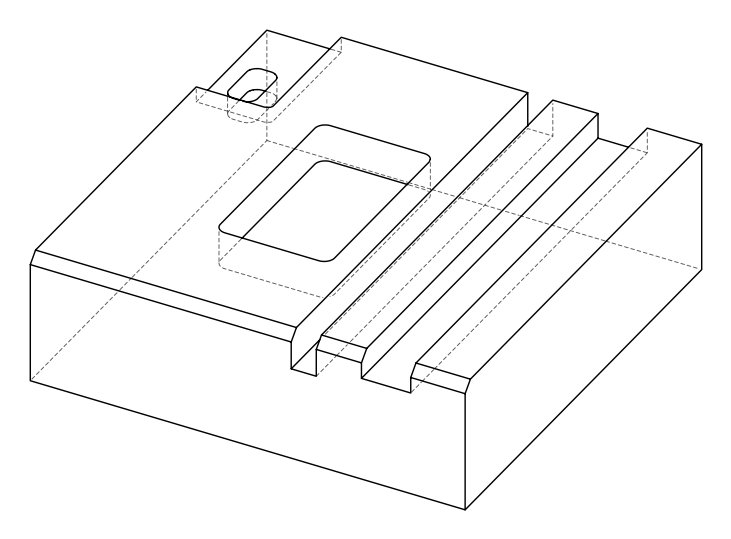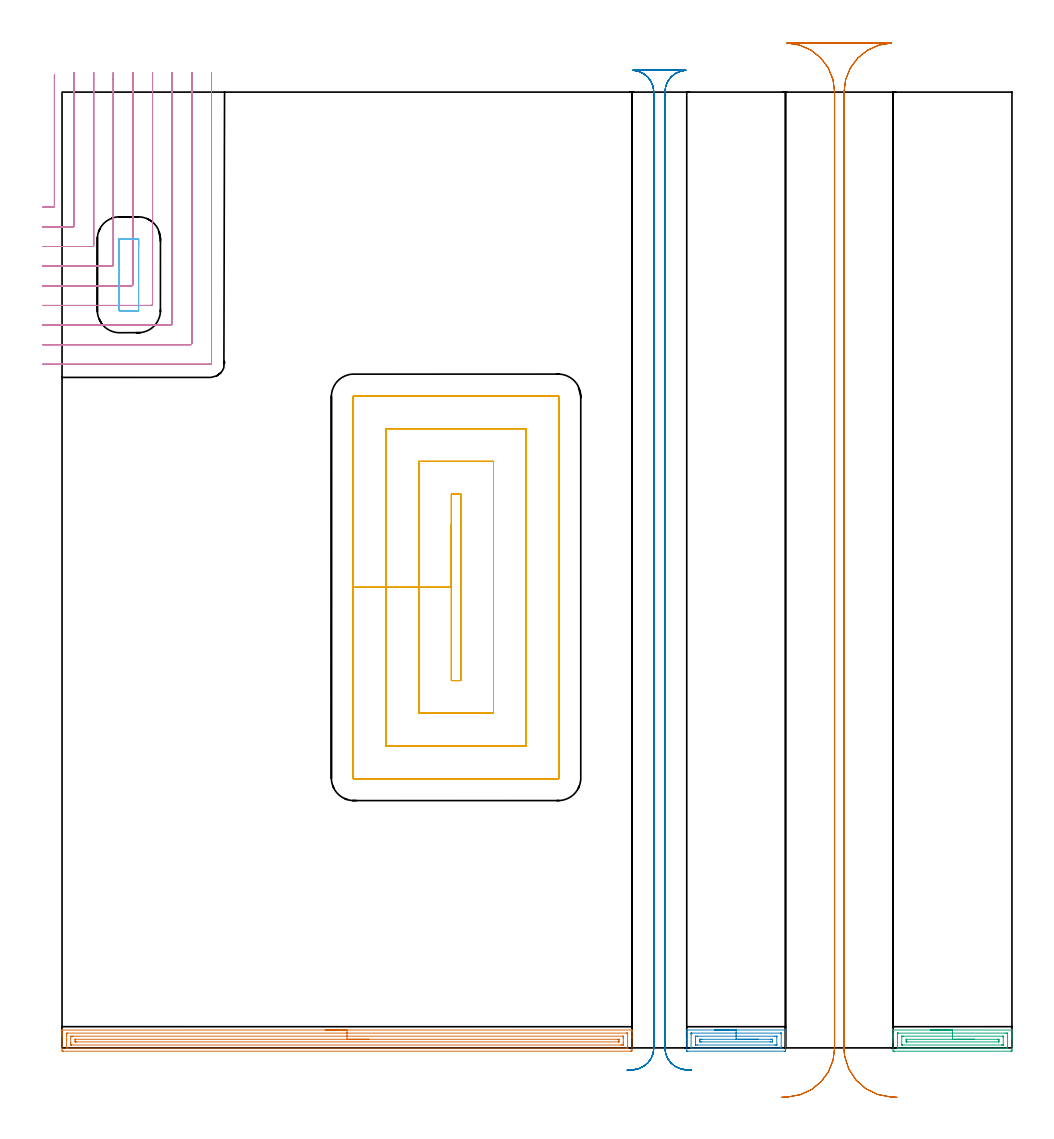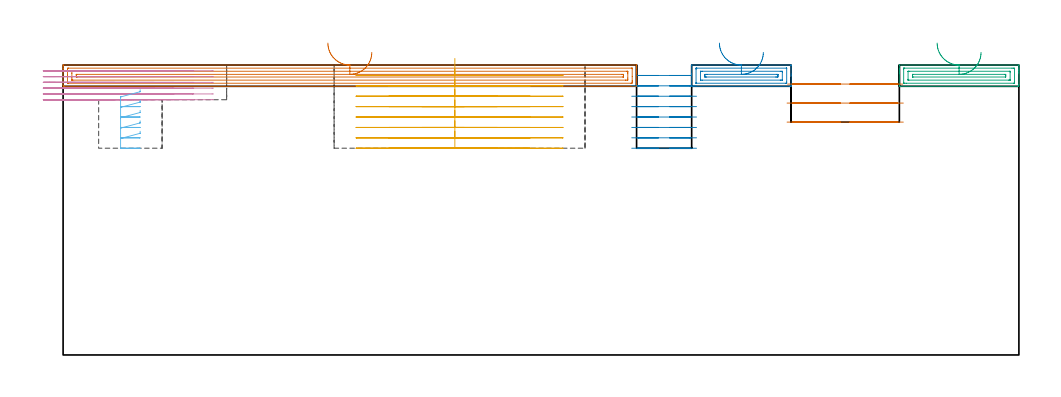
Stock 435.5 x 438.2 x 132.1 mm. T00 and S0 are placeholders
(PLAN: 8 operations, 4 tool changes, 77.2 min)
(1 AREA_MILL | FG_CHAMFER_SURFACE | UGT0205_001 | 8.57 min | 12564 mm3)
(2 AREA_MILL_1 | FG_CHAMFER_SURFACE_1 | UGT0205_001 | 1.65 min | 2674 mm3)
(3 AREA_MILL_2 | FG_CHAMFER_SURFACE_2 | UGT0205_001 | 1.95 min | 2835 mm3)
(4 MILL_CORNER_NOTCH_RECTANGULAR | CORNER_NOTCH_RECTANGULAR | NXT0201_011 | Follow Part, ap 3, ae 75% | 16.43 min | 153833 mm3)
(5 MILL_RECTANGULAR_POCKET | POCKET_RECTANGULAR_STRAIGHT | UGT0201_094 | Follow Part, ap 5, ae 75% | 24.74 min | 843587 mm3)
(6 MILL_RECTANGULAR_POCKET_1 | POCKET_RECTANGULAR_STRAIGHT_1 | UGT0201_094 | Follow Part, ap 5, ae 75% | 1.46 min | 31931 mm3)
(7 MILL_RECTANGULAR_SLOT | SLOT_RECTANGULAR | UGT0201_009 | Follow Part, ap 11.25, ae 75% | 6.83 min | 561234 mm3)
(8 MILL_RECTANGULAR_SLOT_1 | SLOT_RECTANGULAR_1 | UGT0201_094 | Follow Part, ap 5, ae 75% | 15.59 min | 416281 mm3)
(TOOL UGT0205_001 | Chamfer Mill 20 x 3 x 45 deg. | D20 FL50 Z2)
(TOOL NXT0201_011 | ENDMILL 12mm [2P460-1200-NA 1630] | D12 FL38 Z6)
(TOOL UGT0201_094 | End mill 20 mm | D20 FL38 Z4)
(TOOL UGT0201_009 | End Mill 45 mm | D45 FL63 Z6)
(OP 1 AREA_MILL)
G17 G21 G94 G90
T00 M6
G54
G17 G0 G90 X120.65 Y8.2 S1061 M3
G43 Z142.1 H0
G94 G1 X120.688 Z141.228 F250.
X120.802 Z140.363
X120.991 Z139.512
X121.253 Z138.68
X121.587 Z137.874
X121.99 Z137.1
X122.458 Z136.364
X122.99 Z135.672
X123.579 Z135.029
X124.222 Z134.44
X124.914 Z133.908
X125.65 Z133.44
X126.424 Z133.037
X127.23 Z132.703
X128.062 Z132.441
X128.914 Z132.252
X129.778 Z132.138
X130.65 Z132.1
X261.124
X261.294 Y8.199 Z132.09
X261.296 Y8.198 Z132.089
X261.3 Y7.85 Z131.75
Y7.566 Z131.466
Y6.874 Z130.769
Y5.647 Z129.544
Y5.112 Z129.006
Y4.498 Z128.394
Y-0.787 Z123.11
X261.297 Y-1.055 Z122.842
X261.29 Y-1.492 Z122.406
X261.125 Y-1.496 Z122.402
X260.678 Y-1.5 Z122.4
X0.622
X0.175 Y-1.496 Z122.402
X0.01 Y-1.492 Z122.406
X0. Y-1.055 Z122.842
Y5.112 Z129.006
Y5.647 Z129.544
Y5.993 Z129.889
Y6.528 Z130.424
Y6.874 Z130.769
Y7.566 Z131.466
Y7.85 Z131.75
X0.004 Y8.198 Z132.089
X0.006 Y8.199 Z132.09
X0.175 Y8.2 Z132.1
X130.65
Y6.786 Z130.686
X258.89 Y6.785 Z130.685
X258.981
X259.265 Y6.779 Z130.679
X259.291 Y6.777 Z130.677
X259.294 Y6.755 Z130.655
X259.298 Y6.722 Z130.622
X259.299 Y6.689 Z130.589
X259.3 Y6.47 Z130.37
Y2.946 Z126.846
Y1.184 Z125.084
X259.298 Y0.707 Z124.607
X259.295 Y0.308 Z124.208
X259.283 Y-0.079 Z123.821
X258.89 Y-0.084 Z123.816
X258.8 Y-0.085 Z123.815
X2.41
X2.319
X2.035 Y-0.079 Z123.821
X2.009 Y-0.077 Z123.823
X2.006 Y-0.055 Z123.845
X2.002 Y-0.022 Z123.878
X2.001 Y0.011 Z123.911
X2. Y0.23 Z124.13
Y3.754 Z127.654
Y5.516 Z129.416
X2.002 Y5.993 Z129.893
X2.005 Y6.392 Z130.292
X2.017 Y6.779 Z130.679
X2.41 Y6.784 Z130.684
X2.5 Y6.785 Z130.685
X130.65 Y6.786 Z130.686
Y5.372 Z129.272
X256.84 Y5.371 Z129.271
X257.103 Y5.37 Z129.27
X257.191 Y5.368 Z129.268
X257.259 Y5.365 Z129.265
X257.29 Y5.357 Z129.257
X257.293 Y5.306 Z129.206
X257.297 Y5.112 Z129.012
X257.3 Y4.918 Z128.818
Y4.231 Z128.131
Y2.275 Z126.175
X257.298 Y1.588 Z125.488
X257.296 Y1.398 Z125.298
X257.29 Y1.336 Z125.236
X257.234 Y1.334 Z125.234
X257.103 Y1.331 Z125.231
X256.472 Y1.329 Z125.229
X256.209 Y1.328 Z125.228
X4.46 Y1.329 Z125.229
X4.197 Y1.33 Z125.23
X4.109 Y1.332 Z125.232
X4.041 Y1.335 Z125.235
X4.01 Y1.343 Z125.243
X4.007 Y1.394 Z125.294
X4.003 Y1.588 Z125.488
X4. Y1.782 Z125.682
Y2.469 Z126.369
Y4.425 Z128.325
X4.002 Y5.112 Z129.012
X4.004 Y5.302 Z129.202
X4.01 Y5.364 Z129.264
X4.066 Y5.366 Z129.266
X4.197 Y5.369 Z129.269
X4.828 Y5.371 Z129.271
X5.091 Y5.372 Z129.272
X130.65
Y3.957 Z127.857
X254.7
X255.164 Y3.955 Z127.855
X255.266 Y3.952 Z127.852
X255.283 Y3.951 Z127.851
X255.29 Y3.939 Z127.839
X255.294 Y3.889 Z127.789
X255.298 Y3.784 Z127.684
X255.3 Y3.366 Z127.266
X255.299 Y2.917 Z126.817
X255.297 Y2.809 Z126.709
X255.292 Y2.756 Z126.656
X255.289 Y2.749 Z126.649
X255.278 Y2.747 Z126.647
X255.243 Y2.745 Z126.645
X255.038 Y2.743 Z126.643
X6.6
X6.136 Y2.745 Z126.645
X6.034 Y2.748 Z126.648
X6.017 Y2.749 Z126.649
X6.01 Y2.761 Z126.661
X6.006 Y2.811 Z126.711
X6.002 Y2.916 Z126.816
X6. Y3.334 Z127.234
X6.001 Y3.783 Z127.683
X6.003 Y3.891 Z127.791
X6.008 Y3.944 Z127.844
X6.011 Y3.95 Z127.85
X6.022 Y3.953 Z127.853
X6.057 Y3.955 Z127.855
X6.262 Y3.957 Z127.857
X130.65
X131.522 Z127.895
X132.386 Z128.009
X133.238 Z128.198
X134.07 Z128.46
X134.876 Z128.794
X135.65 Z129.197
X136.386 Z129.666
X137.078 Z130.197
X137.721 Z130.786
X138.31 Z131.429
X138.842 Z132.122
X139.31 Z132.857
X139.713 Z133.631
X140.047 Z134.437
X140.309 Z135.269
X140.498 Z136.121
X140.612 Z136.986
X140.65 Z137.857
G0 Z142.1
M5
M2
(OP 2 AREA_MILL_1)
G17 G21 G94 G90
T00 M6
G54
G17 G0 G90 X299.05 Y8.2 S1061 M3
G43 Z142.1 H0
G94 G1 X299.088 Z141.228 F250.
X299.202 Z140.363
X299.391 Z139.512
X299.653 Z138.68
X299.987 Z137.874
X300.39 Z137.1
X300.858 Z136.364
X301.39 Z135.672
X301.979 Z135.029
X302.622 Z134.44
X303.314 Z133.908
X304.05 Z133.44
X304.824 Z133.037
X305.63 Z132.703
X306.462 Z132.441
X307.314 Z132.252
X308.178 Z132.138
X309.05 Z132.1
X331.633
X331.69 Y8.195 Z132.093
X331.7 Y8.066 Z131.964
Y4.098 Z127.996
Y3.353 Z127.247
Y-0.681 Z123.215
X331.697 Y-1.055 Z122.841
X331.692 Y-1.491 Z122.405
X331.631 Y-1.494 Z122.403
X331.19 Y-1.5 Z122.4
X286.91
X286.465 Y-1.494 Z122.402
X286.41 Y-1.491 Z122.405
X286.4 Y-1.429 Z122.467
Y3.35 Z127.244
Y4.098 Z127.996
Y4.231 Z128.129
X286.401 Y8.068 Z131.966
X286.41 Y8.195 Z132.093
X286.467 Y8.2 Z132.1
X309.05
Y6.786 Z130.686
X329.508 Y6.785 Z130.685
X329.623 Y6.782 Z130.682
X329.677 Y6.779 Z130.679
X329.691 Y6.773 Z130.673
X329.694 Y6.758 Z130.658
X329.698 Y6.715 Z130.615
X329.7 Y6.595 Z130.495
Y0.428 Z124.328
X329.696 Y0.148 Z124.048
X329.69 Y-0.038 Z123.862
X329.684 Y-0.08 Z123.82
X329.667 Y-0.082 Z123.818
X329.618 Y-0.084 Z123.816
X329.419 Y-0.086 Z123.814
X329.33
X288.592 Y-0.085 Z123.815
X288.477 Y-0.082 Z123.818
X288.423 Y-0.079 Z123.821
X288.409 Y-0.073 Z123.827
X288.406 Y-0.058 Z123.842
X288.402 Y-0.015 Z123.885
X288.4 Y0.105 Z124.005
Y6.272 Z130.172
X288.404 Y6.552 Z130.452
X288.41 Y6.738 Z130.638
X288.416 Y6.78 Z130.68
X288.433 Y6.782 Z130.682
X288.482 Y6.784 Z130.684
X288.681 Y6.786 Z130.686
X288.77
X309.05
Y5.372 Z129.272
X326.762 Y5.371 Z129.271
X327.389 Y5.37 Z129.27
X327.648 Y5.367 Z129.267
X327.676 Y5.365 Z129.265
X327.69 Y5.267 Z129.167
X327.697 Y5.164 Z129.064
X327.699 Y5.112 Z129.012
X327.7 Y5.06 Z128.96
Y1.536 Z125.436
X327.699 Y1.484 Z125.384
X327.692 Y1.381 Z125.281
X327.687 Y1.334 Z125.234
X327.679 Y1.332 Z125.232
X327.648 Y1.33 Z125.23
X327.023 Y1.329 Z125.229
X326.762 Y1.328 Z125.228
X291.338 Y1.329 Z125.229
X290.711 Y1.33 Z125.23
X290.452 Y1.333 Z125.233
X290.424 Y1.335 Z125.235
X290.41 Y1.433 Z125.333
X290.403 Y1.536 Z125.436
X290.401 Y1.588 Z125.488
X290.4 Y1.64 Z125.54
Y5.164 Z129.064
X290.401 Y5.216 Z129.116
X290.408 Y5.319 Z129.219
X290.413 Y5.366 Z129.266
X290.421 Y5.368 Z129.268
X290.452 Y5.37 Z129.27
X291.077 Y5.371 Z129.271
X291.338 Y5.372 Z129.272
X309.05
Y3.957 Z127.857
X324.991
X325.268 Y3.955 Z127.855
X325.655 Y3.95 Z127.85
X325.69 Y3.945 Z127.845
X325.694 Y3.89 Z127.79
X325.698 Y3.768 Z127.668
X325.7 Y3.526 Z127.426
X325.699 Y3.35 Z127.25
X325.695 Y2.997 Z126.897
X325.69 Y2.822 Z126.722
X325.68 Y2.749 Z126.649
X325.597 Y2.747 Z126.647
X324.991 Y2.743 Z126.643
X324.716
X293.109
X292.832 Y2.744 Z126.644
X292.445 Y2.75 Z126.65
X292.41 Y2.755 Z126.655
X292.406 Y2.81 Z126.71
X292.402 Y2.931 Z126.831
X292.4 Y3.174 Z127.074
X292.401 Y3.35 Z127.25
X292.405 Y3.703 Z127.603
X292.41 Y3.878 Z127.778
X292.42 Y3.951 Z127.851
X292.503 Y3.953 Z127.853
X293.109 Y3.957 Z127.857
X293.384
X309.05
X309.922 Z127.895
X310.786 Z128.009
X311.638 Z128.198
X312.47 Z128.46
X313.276 Z128.794
X314.05 Z129.197
X314.786 Z129.666
X315.478 Z130.197
X316.121 Z130.786
X316.71 Z131.429
X317.242 Z132.122
X317.71 Z132.857
X318.113 Z133.631
X318.447 Z134.437
X318.709 Z135.269
X318.898 Z136.121
X319.012 Z136.986
X319.05 Z137.857
G0 Z142.1
M5
M2
(OP 3 AREA_MILL_2)
G17 G21 G94 G90
T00 M6
G54
G17 G0 G90 X398.25 Y8.2 S1061 M3
G43 Z142.1 H0
G94 G1 X398.288 Z141.228 F250.
X398.402 Z140.363
X398.591 Z139.512
X398.853 Z138.68
X399.187 Z137.874
X399.59 Z137.1
X400.058 Z136.364
X400.59 Z135.672
X401.179 Z135.029
X401.822 Z134.44
X402.514 Z133.908
X403.25 Z133.44
X404.024 Z133.037
X404.83 Z132.703
X405.662 Z132.441
X406.514 Z132.252
X407.378 Z132.138
X408.25 Z132.1
X435.38
X435.49 Y8.194 Z132.092
X435.5 Y7.961 Z131.859
Y7.281 Z131.18
Y6.467 Z130.366
Y5.993 Z129.889
Y5.756 Z129.653
Y5.112 Z129.009
Y4.875 Z128.772
Y4.231 Z128.125
Y-0.733 Z123.164
X435.497 Y-1.055 Z122.842
X435.491 Y-1.491 Z122.405
X435.38 Y-1.495 Z122.403
X434.936 Y-1.5 Z122.4
X381.564
X381.121 Y-1.495 Z122.403
X381.009 Y-1.491 Z122.405
X381. Y-1.055 Z122.842
Y4.231 Z128.125
Y4.875 Z128.772
Y5.112 Z129.009
Y5.756 Z129.653
Y5.993 Z129.889
Y6.467 Z130.366
X381.001 Y7.962 Z131.861
X381.01 Y8.194 Z132.092
X381.12 Y8.2 Z132.1
X408.25
Y6.786 Z130.686
X432.356
X433.157 Y6.784 Z130.684
X433.249 Y6.783 Z130.683
X433.49 Y6.772 Z130.672
X433.494 Y6.7 Z130.6
X433.499 Y6.535 Z130.435
Y0.368 Z124.268
X433.493 Y0.027 Z123.927
X433.49 Y-0.068 Z123.832
X433.476 Y-0.079 Z123.821
X433.456 Y-0.082 Z123.818
X433.357 Y-0.084 Z123.816
X433.157 Y-0.086 Z123.814
X433.068
X384.144
X383.343 Y-0.084 Z123.816
X383.251 Y-0.083 Z123.817
X383.01 Y-0.072 Z123.828
X383.006 Y0. Z123.9
X383.001 Y0.165 Z124.065
Y6.332 Z130.232
X383.007 Y6.673 Z130.573
X383.01 Y6.768 Z130.668
X383.024 Y6.779 Z130.679
X383.044 Y6.782 Z130.682
X383.143 Y6.784 Z130.684
X383.343 Y6.786 Z130.686
X383.433
X408.25
Y5.372 Z129.272
X431.116 Y5.371 Z129.271
X431.378 Y5.37 Z129.27
X431.464 Y5.367 Z129.267
X431.487 Y5.365 Z129.265
X431.493 Y5.314 Z129.214
X431.497 Y5.233 Z129.133
X431.5 Y5.112 Z129.012
Y4.991 Z128.891
X431.498 Y1.468 Z125.368
X431.49 Y1.347 Z125.247
X431.484 Y1.334 Z125.234
X431.475 Y1.332 Z125.232
X431.443 Y1.329 Z125.229
X431.378
X430.75 Y1.328 Z125.228
X385.384 Y1.329 Z125.229
X385.123 Y1.33 Z125.23
X385.036 Y1.333 Z125.233
X385.013 Y1.335 Z125.235
X385.007 Y1.386 Z125.286
X385.003 Y1.467 Z125.367
X385.001 Y1.588 Z125.488
X385. Y1.709 Z125.609
X385.002 Y5.232 Z129.132
X385.01 Y5.353 Z129.253
X385.016 Y5.366 Z129.266
X385.025 Y5.368 Z129.268
X385.057 Y5.371 Z129.271
X385.123
X385.75 Y5.372 Z129.272
X408.25
Y3.957 Z127.857
X428.985
X429.414 Y3.955 Z127.855
X429.459 Y3.954 Z127.854
X429.484 Y3.951 Z127.851
X429.49 Y3.925 Z127.825
X429.495 Y3.766 Z127.666
X429.5 Y3.448 Z127.348
Y3.35 Z127.25
X429.495 Y2.958 Z126.858
X429.49 Y2.764 Z126.664
X429.486 Y2.749 Z126.649
X429.463 Y2.747 Z126.647
X429.41 Y2.744 Z126.644
X429.322 Y2.743 Z126.643
X387.515
X387.086 Y2.745 Z126.645
X387.041 Y2.746 Z126.646
X387.016 Y2.749 Z126.649
X387.01 Y2.775 Z126.675
X387.005 Y2.934 Z126.834
X387. Y3.252 Z127.152
Y3.35 Z127.25
X387.005 Y3.742 Z127.642
X387.01 Y3.936 Z127.836
X387.014 Y3.951 Z127.851
X387.037 Y3.953 Z127.853
X387.09 Y3.956 Z127.856
X387.178 Y3.957 Z127.857
X408.25
X409.122 Z127.895
X409.986 Z128.009
X410.838 Z128.198
X411.67 Z128.46
X412.476 Z128.794
X413.25 Z129.197
X413.986 Z129.666
X414.678 Z130.197
X415.321 Z130.786
X415.91 Z131.429
X416.442 Z132.122
X416.91 Z132.857
X417.313 Z133.631
X417.647 Z134.437
X417.909 Z135.269
X418.098 Z136.121
X418.212 Z136.986
X418.25 Z137.857
G0 Z142.1
M5
M2
(OP 4 MILL_CORNER_NOTCH_RECTANGULAR)
G17 G21 G94 G90
T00 M6
G54
G17 G0 G90 X-9. Y385.4 S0 M3
G43 Z142.1 H1
Z129.467
G94 G1 X-6. F250.
X-4.094 F500.
G3 X-3.5 Y385.994 R0.6
G1 Y443.073
Y446.073 F250.
G0 Z142.1
X-9. Y376.4
Z129.467
G1 X-6.
X4.906 F500.
G3 X5.5 Y376.994 R0.6
G1 Y444.2
Y447.2 F250.
G0 Z142.1
X-9. Y367.4
Z129.467
G1 X-6.
X13.905 F500.
G3 X14.5 Y367.995 R0.6
G1 Y444.2
Y447.2 F250.
G0 Z142.1
X-9. Y358.4
Z129.467
G1 X-6.
X22.905 F500.
G3 X23.5 Y358.995 R0.6
G1 Y444.2
Y447.2 F250.
G0 Z142.1
X-9. Y349.4
Z129.467
G1 X-6.
X31.905 F500.
G3 X32.5 Y349.995 R0.6
G1 Y444.2
Y447.2 F250.
G0 Z142.1
X-9. Y340.4
Z129.467
G1 X-6.
X40.904 F500.
G3 X41.5 Y340.996 R0.6
G1 Y444.2
Y447.2 F250.
G0 Z142.1
X-9. Y331.4
Z129.467
G1 X-6.
X49.904 F500.
G3 X50.5 Y331.996 R0.6
G1 Y444.2
Y447.2 F250.
G0 Z142.1
X-9. Y322.4
Z129.467
G1 X-6.
X58.904 F500.
G3 X59.5 Y322.996 R0.6
G1 Y444.2
Y447.2 F250.
G0 Z142.1
X-9. Y313.4
Z129.467
G1 X-6.
X67.904 F500.
G3 X68.5 Y313.996 R0.6
G1 Y444.2
Y447.2 F250.
G0 Z142.1
X-9. Y385.4
Z126.833
G1 X-6.
X-4.094 F500.
G3 X-3.5 Y385.994 R0.6
G1 Y443.073
Y446.073 F250.
G0 Z142.1
X-9. Y376.4
Z126.833
G1 X-6.
X4.906 F500.
G3 X5.5 Y376.994 R0.6
G1 Y444.2
Y447.2 F250.
G0 Z142.1
X-9. Y367.4
Z126.833
G1 X-6.
X13.905 F500.
G3 X14.5 Y367.995 R0.6
G1 Y444.2
Y447.2 F250.
G0 Z142.1
X-9. Y358.4
Z126.833
G1 X-6.
X22.905 F500.
G3 X23.5 Y358.995 R0.6
G1 Y444.2
Y447.2 F250.
G0 Z142.1
X-9. Y349.4
Z126.833
G1 X-6.
X31.905 F500.
G3 X32.5 Y349.995 R0.6
G1 Y444.2
Y447.2 F250.
G0 Z142.1
X-9. Y340.4
Z126.833
G1 X-6.
X40.904 F500.
G3 X41.5 Y340.996 R0.6
G1 Y444.2
Y447.2 F250.
G0 Z142.1
X-9. Y331.4
Z126.833
G1 X-6.
X49.904 F500.
G3 X50.5 Y331.996 R0.6
G1 Y444.2
Y447.2 F250.
G0 Z142.1
X-9. Y322.4
Z126.833
G1 X-6.
X58.904 F500.
G3 X59.5 Y322.996 R0.6
G1 Y444.2
Y447.2 F250.
G0 Z142.1
X-9. Y313.4
Z126.833
G1 X-6.
X67.904 F500.
G3 X68.5 Y313.996 R0.6
G1 Y444.2
Y447.2 F250.
G0 Z142.1
X-9. Y385.4
Z124.2
G1 X-6.
X-4.094 F500.
G3 X-3.5 Y385.994 R0.6
G1 Y443.073
Y446.073 F250.
G0 Z142.1
X-9. Y376.4
Z124.2
G1 X-6.
X4.906 F500.
G3 X5.5 Y376.994 R0.6
G1 Y444.2
Y447.2 F250.
G0 Z142.1
X-9. Y367.4
Z124.2
G1 X-6.
X13.905 F500.
G3 X14.5 Y367.995 R0.6
G1 Y444.2
Y447.2 F250.
G0 Z142.1
X-9. Y358.4
Z124.2
G1 X-6.
X22.905 F500.
G3 X23.5 Y358.995 R0.6
G1 Y444.2
Y447.2 F250.
G0 Z142.1
X-9. Y349.4
Z124.2
G1 X-6.
X31.905 F500.
G3 X32.5 Y349.995 R0.6
G1 Y444.2
Y447.2 F250.
G0 Z142.1
X-9. Y340.4
Z124.2
G1 X-6.
X40.904 F500.
G3 X41.5 Y340.996 R0.6
G1 Y444.2
Y447.2 F250.
G0 Z142.1
X-9. Y331.4
Z124.2
G1 X-6.
X49.904 F500.
G3 X50.5 Y331.996 R0.6
G1 Y444.2
Y447.2 F250.
G0 Z142.1
X-9. Y322.4
Z124.2
G1 X-6.
X58.904 F500.
G3 X59.5 Y322.996 R0.6
G1 Y444.2
Y447.2 F250.
G0 Z142.1
X-9. Y313.4
Z124.2
G1 X-6.
X67.904 F500.
G3 X68.5 Y313.996 R0.6
G1 Y444.2
Y447.2 F250.
G0 Z142.1
X-9. Y385.4
Z121.567
G1 X-6.
X-4.094 F500.
G3 X-3.5 Y385.994 R0.6
G1 Y443.073
Y446.073 F250.
G0 Z142.1
X-9. Y376.4
Z121.567
G1 X-6.
X4.906 F500.
G3 X5.5 Y376.994 R0.6
G1 Y444.2
Y447.2 F250.
G0 Z142.1
X-9. Y367.4
Z121.567
G1 X-6.
X13.905 F500.
G3 X14.5 Y367.995 R0.6
G1 Y444.2
Y447.2 F250.
G0 Z142.1
X-9. Y358.4
Z121.567
G1 X-6.
X22.905 F500.
G3 X23.5 Y358.995 R0.6
G1 Y444.2
Y447.2 F250.
G0 Z142.1
X-9. Y349.4
Z121.567
G1 X-6.
X31.905 F500.
G3 X32.5 Y349.995 R0.6
G1 Y444.2
Y447.2 F250.
G0 Z142.1
X-9. Y340.4
Z121.567
G1 X-6.
X40.904 F500.
G3 X41.5 Y340.996 R0.6
G1 Y444.2
Y447.2 F250.
G0 Z142.1
X-9. Y331.4
Z121.567
G1 X-6.
X49.904 F500.
G3 X50.5 Y331.996 R0.6
G1 Y444.2
Y447.2 F250.
G0 Z142.1
X-9. Y322.4
Z121.567
G1 X-6.
X58.904 F500.
G3 X59.5 Y322.996 R0.6
G1 Y444.2
Y447.2 F250.
G0 Z142.1
X-9. Y313.4
Z121.567
G1 X-6.
X67.904 F500.
G3 X68.5 Y313.996 R0.6
G1 Y444.2
Y447.2 F250.
G0 Z142.1
X-9. Y385.4
Z118.933
G1 X-6.
X-4.094 F500.
G3 X-3.5 Y385.994 R0.6
G1 Y443.073
Y446.073 F250.
G0 Z142.1
X-9. Y376.4
Z118.933
G1 X-6.
X4.906 F500.
G3 X5.5 Y376.994 R0.6
G1 Y444.2
Y447.2 F250.
G0 Z142.1
X-9. Y367.4
Z118.933
G1 X-6.
X13.905 F500.
G3 X14.5 Y367.995 R0.6
G1 Y444.2
Y447.2 F250.
G0 Z142.1
X-9. Y358.4
Z118.933
G1 X-6.
X22.905 F500.
G3 X23.5 Y358.995 R0.6
G1 Y444.2
Y447.2 F250.
G0 Z142.1
X-9. Y349.4
Z118.933
G1 X-6.
X31.905 F500.
G3 X32.5 Y349.995 R0.6
G1 Y444.2
Y447.2 F250.
G0 Z142.1
X-9. Y340.4
Z118.933
G1 X-6.
X40.904 F500.
G3 X41.5 Y340.996 R0.6
G1 Y444.2
Y447.2 F250.
G0 Z142.1
X-9. Y331.4
Z118.933
G1 X-6.
X49.904 F500.
G3 X50.5 Y331.996 R0.6
G1 Y444.2
Y447.2 F250.
G0 Z142.1
X-9. Y322.4
Z118.933
G1 X-6.
X58.904 F500.
G3 X59.5 Y322.996 R0.6
G1 Y444.2
Y447.2 F250.
G0 Z142.1
X-9. Y313.4
Z118.933
G1 X-6.
X67.904 F500.
G3 X68.5 Y313.996 R0.6
G1 Y444.2
Y447.2 F250.
G0 Z142.1
X-9. Y385.4
Z116.3
G1 X-6.
X-4.094 F500.
G3 X-3.5 Y385.994 R0.6
G1 Y443.073
Y446.073 F250.
G0 Z142.1
X-9. Y376.4
Z116.3
G1 X-6.
X4.906 F500.
G3 X5.5 Y376.994 R0.6
G1 Y444.2
Y447.2 F250.
G0 Z142.1
X-9. Y367.4
Z116.3
G1 X-6.
X13.905 F500.
G3 X14.5 Y367.995 R0.6
G1 Y444.2
Y447.2 F250.
G0 Z142.1
X-9. Y358.4
Z116.3
G1 X-6.
X22.905 F500.
G3 X23.5 Y358.995 R0.6
G1 Y444.2
Y447.2 F250.
G0 Z142.1
X-9. Y349.4
Z116.3
G1 X-6.
X31.905 F500.
G3 X32.5 Y349.995 R0.6
G1 Y444.2
Y447.2 F250.
G0 Z142.1
X-9. Y340.4
Z116.3
G1 X-6.
X40.904 F500.
G3 X41.5 Y340.996 R0.6
G1 Y444.2
Y447.2 F250.
G0 Z142.1
X-9. Y331.4
Z116.3
G1 X-6.
X49.904 F500.
G3 X50.5 Y331.996 R0.6
G1 Y444.2
Y447.2 F250.
G0 Z142.1
X-9. Y322.4
Z116.3
G1 X-6.
X58.904 F500.
G3 X59.5 Y322.996 R0.6
G1 Y444.2
Y447.2 F250.
G0 Z142.1
X-9. Y313.4
Z116.3
G1 X-6.
X67.904 F500.
G3 X68.5 Y313.996 R0.6
G1 Y444.2
Y447.2 F250.
G0 Z142.1
M5
M2
(OP 5 MILL_RECTANGULAR_POCKET)
G17 G21 G94 G90
T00 M6
G54
G17 G0 G90 X178.5 Y240.027 S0 M3
G43 Z142.1 H0
Z135.1
G94 G1 Y211.15 Z127.362 F250.
Y168.4 F500.
X182.8
Y253.9
X178.5
Y211.15
X163.5
Y153.4
X197.8
Y268.9
X163.5
Y211.15
X148.5
Y138.4
X212.8
Y283.9
X148.5
Y211.15
X133.5
Y123.7
G3 X133.8 Y123.4 R0.3
G1 X227.5
G3 X227.8 Y123.7 R0.3
G1 Y298.6
G3 X227.5 Y298.9 R0.3
G1 X133.8
G3 X133.5 Y298.6 R0.3
G1 Y211.15
Y210.15
G0 X178.5 Y240.027 Z130.362
G1 Y211.15 Z122.625 F250.
Y168.4 F500.
X182.8
Y253.9
X178.5
Y211.15
X163.5
Y153.4
X197.8
Y268.9
X163.5
Y211.15
X148.5
Y138.4
X212.8
Y283.9
X148.5
Y211.15
X133.5
Y123.7
G3 X133.8 Y123.4 R0.3
G1 X227.5
G3 X227.8 Y123.7 R0.3
G1 Y298.6
G3 X227.5 Y298.9 R0.3
G1 X133.8
G3 X133.5 Y298.6 R0.3
G1 Y211.15
Y210.15
G0 X178.5 Y240.027 Z125.625
G1 Y211.15 Z117.887 F250.
Y168.4 F500.
X182.8
Y253.9
X178.5
Y211.15
X163.5
Y153.4
X197.8
Y268.9
X163.5
Y211.15
X148.5
Y138.4
X212.8
Y283.9
X148.5
Y211.15
X133.5
Y123.7
G3 X133.8 Y123.4 R0.3
G1 X227.5
G3 X227.8 Y123.7 R0.3
G1 Y298.6
G3 X227.5 Y298.9 R0.3
G1 X133.8
G3 X133.5 Y298.6 R0.3
G1 Y211.15
Y210.15
G0 X178.5 Y240.027 Z120.887
G1 Y211.15 Z113.15 F250.
Y168.4 F500.
X182.8
Y253.9
X178.5
Y211.15
X163.5
Y153.4
X197.8
Y268.9
X163.5
Y211.15
X148.5
Y138.4
X212.8
Y283.9
X148.5
Y211.15
X133.5
Y123.7
G3 X133.8 Y123.4 R0.3
G1 X227.5
G3 X227.8 Y123.7 R0.3
G1 Y298.6
G3 X227.5 Y298.9 R0.3
G1 X133.8
G3 X133.5 Y298.6 R0.3
G1 Y211.15
Y210.15
G0 X178.5 Y240.027 Z116.15
G1 Y211.15 Z108.412 F250.
Y168.4 F500.
X182.8
Y253.9
X178.5
Y211.15
X163.5
Y153.4
X197.8
Y268.9
X163.5
Y211.15
X148.5
Y138.4
X212.8
Y283.9
X148.5
Y211.15
X133.5
Y123.7
G3 X133.8 Y123.4 R0.3
G1 X227.5
G3 X227.8 Y123.7 R0.3
G1 Y298.6
G3 X227.5 Y298.9 R0.3
G1 X133.8
G3 X133.5 Y298.6 R0.3
G1 Y211.15
Y210.15
G0 X178.5 Y240.027 Z111.412
G1 Y211.15 Z103.675 F250.
Y168.4 F500.
X182.8
Y253.9
X178.5
Y211.15
X163.5
Y153.4
X197.8
Y268.9
X163.5
Y211.15
X148.5
Y138.4
X212.8
Y283.9
X148.5
Y211.15
X133.5
Y123.7
G3 X133.8 Y123.4 R0.3
G1 X227.5
G3 X227.8 Y123.7 R0.3
G1 Y298.6
G3 X227.5 Y298.9 R0.3
G1 X133.8
G3 X133.5 Y298.6 R0.3
G1 Y211.15
Y210.15
G0 X178.5 Y240.027 Z106.675
G1 Y211.15 Z98.937 F250.
Y168.4 F500.
X182.8
Y253.9
X178.5
Y211.15
X163.5
Y153.4
X197.8
Y268.9
X163.5
Y211.15
X148.5
Y138.4
X212.8
Y283.9
X148.5
Y211.15
X133.5
Y123.7
G3 X133.8 Y123.4 R0.3
G1 X227.5
G3 X227.8 Y123.7 R0.3
G1 Y298.6
G3 X227.5 Y298.9 R0.3
G1 X133.8
G3 X133.5 Y298.6 R0.3
G1 Y211.15
Y210.15
G0 X178.5 Y240.027 Z101.937
G1 Y211.15 Z94.2 F250.
Y168.4 F500.
X182.8
Y253.9
X178.5
Y211.15
X163.5
Y153.4
X197.8
Y268.9
X163.5
Y211.15
X148.5
Y138.4
X212.8
Y283.9
X148.5
Y211.15
X133.5
Y123.7
G3 X133.8 Y123.4 R0.3
G1 X227.5
G3 X227.8 Y123.7 R0.3
G1 Y298.6
G3 X227.5 Y298.9 R0.3
G1 X133.8
G3 X133.5 Y298.6 R0.3
G1 Y211.15
Y210.15
G0 Z142.1
M5
M2
(OP 6 MILL_RECTANGULAR_POCKET_1)
G17 G21 G94 G90
T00 M6
G54
G17 G0 G90 X35.1 Y367.41 S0 M3
G43 Z142.1 H0
Z120.887
G94 G1 Y370.8 Z119.979 F250.
Y370.845 Z119.967
X35.045 Y370.945 Z119.936
X34.945 Y371. Z119.906
X26.355 Z117.604
X26.255 Y370.945 Z117.574
X26.2 Y370.845 Z117.543
Y370.8 Z117.531
Y354.45 Z113.15
Y338.1 F500.
G3 X26.4 Y337.9 R0.2
G1 X34.9
G3 X35.1 Y338.1 R0.2
G1 Y370.8
G3 X34.9 Y371. R0.2
G1 X26.4
G3 X26.2 Y370.8 R0.2
G1 Y354.45
Y353.45
G0 X35.1 Y367.41 Z116.15
G1 Y370.8 Z115.242 F250.
Y370.845 Z115.229
X35.045 Y370.945 Z115.199
X34.945 Y371. Z115.168
X26.355 Z112.867
X26.255 Y370.945 Z112.836
X26.2 Y370.845 Z112.805
Y370.8 Z112.793
Y354.45 Z108.412
Y338.1 F500.
G3 X26.4 Y337.9 R0.2
G1 X34.9
G3 X35.1 Y338.1 R0.2
G1 Y370.8
G3 X34.9 Y371. R0.2
G1 X26.4
G3 X26.2 Y370.8 R0.2
G1 Y354.45
Y353.45
G0 X35.1 Y367.41 Z111.412
G1 Y370.8 Z110.504 F250.
Y370.845 Z110.492
X35.045 Y370.945 Z110.461
X34.945 Y371. Z110.431
X26.355 Z108.129
X26.255 Y370.945 Z108.099
X26.2 Y370.845 Z108.068
Y370.8 Z108.056
Y354.45 Z103.675
Y338.1 F500.
G3 X26.4 Y337.9 R0.2
G1 X34.9
G3 X35.1 Y338.1 R0.2
G1 Y370.8
G3 X34.9 Y371. R0.2
G1 X26.4
G3 X26.2 Y370.8 R0.2
G1 Y354.45
Y353.45
G0 X35.1 Y367.41 Z106.675
G1 Y370.8 Z105.767 F250.
Y370.845 Z105.755
X35.045 Y370.945 Z105.724
X34.945 Y371. Z105.693
X26.355 Z103.392
X26.255 Y370.945 Z103.361
X26.2 Y370.845 Z103.331
Y370.8 Z103.318
Y354.45 Z98.937
Y338.1 F500.
G3 X26.4 Y337.9 R0.2
G1 X34.9
G3 X35.1 Y338.1 R0.2
G1 Y370.8
G3 X34.9 Y371. R0.2
G1 X26.4
G3 X26.2 Y370.8 R0.2
G1 Y354.45
Y353.45
G0 X35.1 Y367.41 Z101.937
G1 Y370.8 Z101.029 F250.
Y370.845 Z101.017
X35.045 Y370.945 Z100.986
X34.945 Y371. Z100.956
X26.355 Z98.654
X26.255 Y370.945 Z98.624
X26.2 Y370.845 Z98.593
Y370.8 Z98.581
Y354.45 Z94.2
Y338.1 F500.
G3 X26.4 Y337.9 R0.2
G1 X34.9
G3 X35.1 Y338.1 R0.2
G1 Y370.8
G3 X34.9 Y371. R0.2
G1 X26.4
G3 X26.2 Y370.8 R0.2
G1 Y354.45
Y353.45
G0 Z142.1
M5
M2
(OP 7 MILL_RECTANGULAR_SLOT)
G17 G21 G94 G90
T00 M6
G54
G17 G0 G90 X382.572 Y-22.645 S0 M3
G43 Z142.1 H0
Z123.433
G94 G1 X379.578 Y-22.455 F250.
G2 X358.841 Y-3.9 R22.5 F500.
X358.5 Y0. R22.5 F438.
G1 Y416.081
Y438.2 F500.
G2 X380.329 Y460.69 R22.5
G1 Y460.7
X332.371
Y460.69
G2 X354.2 Y438.2 R22.5
G1 Y0.
G2 X333.099 Y-22.456 R22.5
G1 X330.105 Y-22.643 F250.
G0 X382.835 Y-22.625 Z114.767
G1 X379.839 Y-22.47
G2 X358.887 Y-4.157 R22.5 F500.
X358.5 Y0. R22.5 F439.
G1 Y415.819
Y438.2 F500.
G2 X380.329 Y460.69 R22.5
G1 X332.371
G2 X354.2 Y438.2 R22.5
G1 Y0.
G2 X332.861 Y-22.47 R22.5
G1 X329.865 Y-22.625 F250.
G0 X382.835 Z106.1
G1 X379.839 Y-22.47
G2 X358.887 Y-4.157 R22.5 F500.
X358.5 Y0. R22.5 F429.
G1 Y415.819
Y438.2 F500.
G2 X380.329 Y460.69 R22.5
G1 X332.371
G2 X354.2 Y438.2 R22.5
G1 Y0.
G2 X332.861 Y-22.47 R22.5
G1 X329.865 Y-22.625 F250.
G0 Z142.1
M5
M2
(OP 8 MILL_RECTANGULAR_SLOT_1)
G17 G21 G94 G90
T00 M6
G54
G17 G0 G90 X286.036 Y-10.434 S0 M3
G43 Z142.1 H0
Z127.362
G94 G1 X283.195 Y-9.472 F250.
G2 X276.4 Y0. R10. F500.
G1 Y438.2
G2 X285.953 Y448.19 R10.
G1 Y448.2
X261.747
Y448.19
G2 X271.3 Y438.2 R10.
G1 Y0.
G2 X264.505 Y-9.473 R10.
G1 X261.663 Y-10.434 F250.
G0 X288.615 Y-10.203 Z122.625
G1 X285.624 Y-9.97
G2 X276.4 Y0. R10. F500.
G1 Y438.2
G2 X285.953 Y448.19 R10.
G1 Y448.2
X261.747
Y448.19
G2 X271.3 Y438.2 R10.
G1 Y0.
G2 X262.076 Y-9.97 R10.
G1 X259.085 Y-10.203 F250.
G0 X288.617 Y-10.202 Z117.887
G1 X285.626 Y-9.97
G2 X276.4 Y0. R10. F500.
G1 Y438.2
G2 X285.953 Y448.19 R10.
G1 Y448.2
X261.747
Y448.19
G2 X271.3 Y438.2 R10.
G1 Y0.
G2 X262.074 Y-9.97 R10.
G1 X259.083 Y-10.202 F250.
G0 X288.617 Z113.15
G1 X285.626 Y-9.97
G2 X276.4 Y0. R10. F500.
G1 Y438.2
G2 X285.953 Y448.19 R10.
G1 Y448.2
X261.747
Y448.19
G2 X271.3 Y438.2 R10.
G1 Y0.
G2 X262.074 Y-9.97 R10.
G1 X259.083 Y-10.202 F250.
G0 X288.617 Z108.412
G1 X285.626 Y-9.97
G2 X276.4 Y0. R10. F500.
G1 Y438.2
G2 X285.953 Y448.19 R10.
G1 Y448.2
X261.747
Y448.19
G2 X271.3 Y438.2 R10.
G1 Y0.
G2 X262.074 Y-9.97 R10.
G1 X259.083 Y-10.202 F250.
G0 X288.617 Z103.675
G1 X285.626 Y-9.97
G2 X276.4 Y0. R10. F500.
G1 Y438.2
G2 X285.953 Y448.19 R10.
G1 Y448.2
X261.747
Y448.19
G2 X271.3 Y438.2 R10.
G1 Y0.
G2 X262.074 Y-9.97 R10.
G1 X259.083 Y-10.202 F250.
G0 X288.617 Z98.937
G1 X285.626 Y-9.97
G2 X276.4 Y0. R10. F500.
G1 Y438.2
G2 X285.953 Y448.19 R10.
G1 Y448.2
X261.747
Y448.19
G2 X271.3 Y438.2 R10.
G1 Y0.
G2 X262.074 Y-9.97 R10.
G1 X259.083 Y-10.202 F250.
G0 X288.617 Z94.2
G1 X285.626 Y-9.97
G2 X276.4 Y0. R10. F500.
G1 Y438.2
G2 X285.953 Y448.19 R10.
G1 Y448.2
X261.747
Y448.19
G2 X271.3 Y438.2 R10.
G1 Y0.
G2 X262.074 Y-9.97 R10.
G1 X259.083 Y-10.202 F250.
G0 Z142.1
M5
M2
